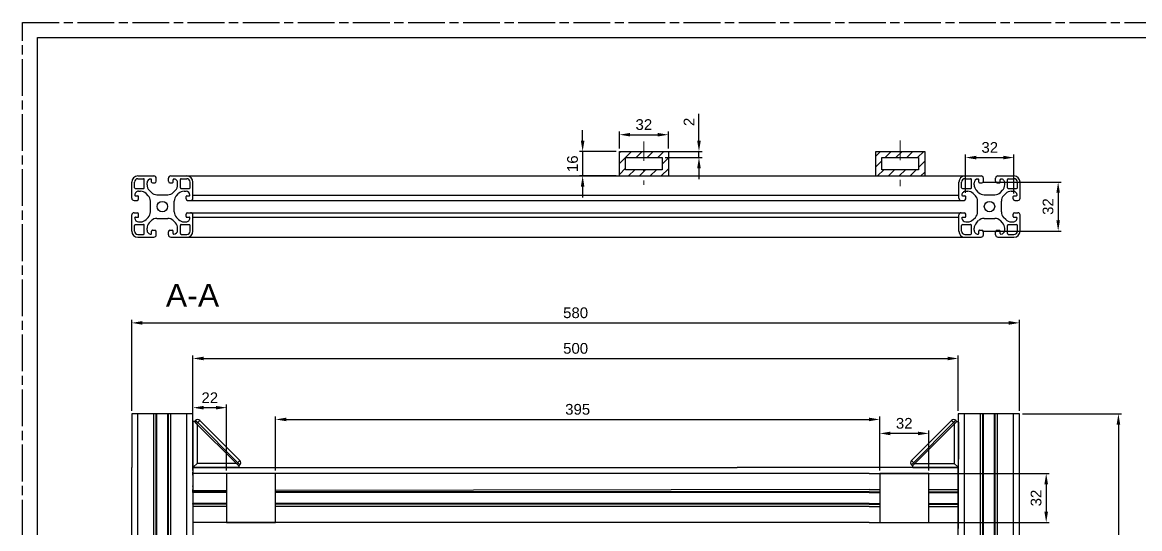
# Model space of a CAD drawing. Header units: millimetres. Extents: x -3183 to 3067, y 1033 to 2218.
# Drawn here: x -2237.6 to -1872.7, y 1287.6 to 1453.1 of the extents above; entities that cross this region are included whole.
import ezdxf

# ---------------------------------------------------------------- set-up
doc = ezdxf.new("R2010")
doc.units = ezdxf.units.MM
for name, pattern in [('AM_ISO08W050', [18, 12, -1.5, 3, -1.5]), ('KRESKAKROPKA2', [12.7, 6.35, -3.175, 0, -3.175]), ('phl_thick', [0])]:
    doc.linetypes.add(name, pattern=pattern)
for name, color, linetype, lineweight in [('AM_5', 3, 'Continuous', 25), ('AM_8', 1, 'Continuous', 25), ('Kontury', 7, 'Continuous', 35), ('oś', 7, 'KRESKAKROPKA2', 13)]:
    doc.layers.add(name, color=color, linetype=linetype, lineweight=lineweight)
doc.layers.add('niewidoczna', color=7, linetype='AM_ISO08W050', lineweight=30, plot=False)
doc.layers.add('projection', color=7, linetype='Continuous')
doc.styles.get("Standard").update_dxf_attribs({"font": 'arial.ttf'})
doc.dimstyles.new('AM_ISO$0', dxfattribs={"dimtxt": 3.5, "dimasz": 3.5, "dimexe": 1, "dimexo": 1, "dimgap": 1.5, "dimtad": 1, "dimdsep": 46, "dimtxsty": 'Standard', "dimcen": 0, "dimclrd": 256, "dimclre": 256, "dimclrt": 2, "dimadec": 0, "dimazin": 2, "dimtp": 0.1, "dimtm": 0.1, "dimtfac": 0.71, "dimtdec": 3, "dimtmove": 0, "dimatfit": 3, "dimfxl": 1, "dimlwd": -1, "dimlwe": -1, "dimarcsym": 1})
pattern_1 = [(45, (-1872.4255, 406.8474), (-1.767767, 1.767767), [])]

# ---------------------------------------------------------------- blocks, each defined once
blk = doc.blocks.new('*D290')
at = {"layer": 'AM_5', "linetype": 'ByBlock', "transparency": 16777216}
for p, q in [((-2201.9, 1326.13), (-2201.9, 1355.87)), ((-2198.4, 1354.87), (-1915.4, 1354.87)), ((-1911.9, 1326.13), (-1911.9, 1355.87))]:
    blk.add_line(p, q, dxfattribs=at)
at = {"layer": 'AM_5', "transparency": 16777216}
for points in [[(-2198.4, 1355.45), (-2198.4, 1354.28), (-2201.9, 1354.87)], [(-1915.4, 1355.45), (-1915.4, 1354.28), (-1911.9, 1354.87)]]:
    blk.add_solid(points, dxfattribs=at)
at = {"layer": 'Defpoints', "color": 0, "transparency": 16777216}
for p in [(-1911.9, 1354.87), (-2201.9, 1325.13), (-1911.9, 1325.13)]:
    blk.add_point(p, dxfattribs=at)
at = {"layer": 'AM_5', "color": 2, "transparency": 16777216, "insert": (-2056.9, 1358.15), "char_height": 3.5, "attachment_point": 5}
blk.add_mtext('580', dxfattribs=at)
blk = doc.blocks.new('*D291')
at = {"layer": 'AM_5', "linetype": 'ByBlock', "transparency": 16777216}
for p, q in [((-1910.9, 1325.13), (-1878.61, 1325.13)), ((-1879.61, 1321.63), (-1879.61, 1090.74)), ((-1910.9, 1087.24), (-1878.61, 1087.24))]:
    blk.add_line(p, q, dxfattribs=at)
at = {"layer": 'AM_5', "transparency": 16777216}
for points in [[(-1880.19, 1321.63), (-1879.02, 1321.63), (-1879.61, 1325.13)], [(-1880.19, 1090.74), (-1879.02, 1090.74), (-1879.61, 1087.24)]]:
    blk.add_solid(points, dxfattribs=at)
at = {"layer": 'Defpoints', "color": 0, "transparency": 16777216}
for p in [(-1911.9, 1325.13), (-1911.9, 1087.24), (-1879.61, 1087.24)]:
    blk.add_point(p, dxfattribs=at)
at = {"layer": 'AM_5', "color": 2, "transparency": 16777216, "insert": (-1882.89, 1193.93), "char_height": 3.5, "attachment_point": 5, "rotation": 90}
blk.add_mtext('475', dxfattribs=at)
blk = doc.blocks.new('*D294')
at = {"layer": 'AM_5', "linetype": 'ByBlock', "transparency": 16777216}
for p, q in [((-2181.9, 1326.13), (-2181.9, 1344.24)), ((-2178.4, 1343.24), (-1935.4, 1343.24)), ((-1931.9, 1326.13), (-1931.9, 1344.24))]:
    blk.add_line(p, q, dxfattribs=at)
at = {"layer": 'AM_5', "transparency": 16777216}
for points in [[(-2178.4, 1343.82), (-2178.4, 1342.65), (-2181.9, 1343.24)], [(-1935.4, 1343.82), (-1935.4, 1342.65), (-1931.9, 1343.24)]]:
    blk.add_solid(points, dxfattribs=at)
at = {"layer": 'Defpoints', "color": 0, "transparency": 16777216}
for p in [(-1931.9, 1343.24), (-2181.9, 1325.13), (-1931.9, 1325.13)]:
    blk.add_point(p, dxfattribs=at)
at = {"layer": 'AM_5', "color": 2, "transparency": 16777216, "insert": (-2056.9, 1346.52), "char_height": 3.5, "attachment_point": 5}
blk.add_mtext('500', dxfattribs=at)
blk = doc.blocks.new('*D295')
at = {"layer": 'AM_5', "linetype": 'ByBlock', "transparency": 16777216}
for p, q in [((-1957.57, 1306.63), (-1957.57, 1319.75)), ((-1945.07, 1318.75), (-1954.07, 1318.75)), ((-1941.57, 1306.63), (-1941.57, 1319.75))]:
    blk.add_line(p, q, dxfattribs=at)
at = {"layer": 'AM_5', "transparency": 16777216}
for points in [[(-1954.07, 1319.33), (-1954.07, 1318.16), (-1957.57, 1318.75)], [(-1945.07, 1319.33), (-1945.07, 1318.16), (-1941.57, 1318.75)]]:
    blk.add_solid(points, dxfattribs=at)
at = {"layer": 'Defpoints', "color": 0, "transparency": 16777216}
for p in [(-1957.57, 1318.75), (-1957.57, 1305.63), (-1941.57, 1305.63)]:
    blk.add_point(p, dxfattribs=at)
at = {"layer": 'AM_5', "color": 2, "transparency": 16777216, "insert": (-1949.57, 1322.03), "char_height": 3.5, "attachment_point": 5}
blk.add_mtext('32', dxfattribs=at)
blk = doc.blocks.new('*D296')
at = {"layer": 'AM_5', "linetype": 'ByBlock', "transparency": 16777216}
for p, q in [((-1940.57, 1305.63), (-1902.19, 1305.63)), ((-1903.19, 1302.13), (-1903.19, 1293.13)), ((-1940.57, 1289.63), (-1902.19, 1289.63))]:
    blk.add_line(p, q, dxfattribs=at)
at = {"layer": 'AM_5', "transparency": 16777216}
for points in [[(-1903.78, 1302.13), (-1902.61, 1302.13), (-1903.19, 1305.63)], [(-1903.78, 1293.13), (-1902.61, 1293.13), (-1903.19, 1289.63)]]:
    blk.add_solid(points, dxfattribs=at)
at = {"layer": 'Defpoints', "color": 0, "transparency": 16777216}
for p in [(-1941.57, 1305.63), (-1941.57, 1289.63), (-1903.19, 1289.63)]:
    blk.add_point(p, dxfattribs=at)
at = {"layer": 'AM_5', "color": 2, "transparency": 16777216, "insert": (-1906.48, 1297.63), "char_height": 3.5, "attachment_point": 5, "rotation": 90}
blk.add_mtext('32', dxfattribs=at)
blk = doc.blocks.new('*D282')
at = {"layer": 'AM_5', "linetype": 'ByBlock', "transparency": 16777216}
for p, q in [((-1929.54, 1397.31), (-1929.54, 1409.88)), ((-1926.04, 1408.88), (-1917.22, 1408.88)), ((-1913.72, 1397.13), (-1913.72, 1409.88))]:
    blk.add_line(p, q, dxfattribs=at)
at = {"layer": 'AM_5', "transparency": 16777216}
for points in [[(-1926.04, 1409.47), (-1926.04, 1408.3), (-1929.54, 1408.88)], [(-1917.22, 1409.47), (-1917.22, 1408.3), (-1913.72, 1408.88)]]:
    blk.add_solid(points, dxfattribs=at)
at = {"layer": 'Defpoints', "color": 0, "transparency": 16777216}
for p in [(-1913.72, 1408.88), (-1929.54, 1396.31), (-1913.72, 1396.13)]:
    blk.add_point(p, dxfattribs=at)
at = {"layer": 'AM_5', "color": 2, "transparency": 16777216, "insert": (-1921.63, 1412.17), "char_height": 3.5, "attachment_point": 5}
blk.add_mtext('32', dxfattribs=at)
blk = doc.blocks.new('*D283')
at = {"layer": 'AM_5', "linetype": 'ByBlock', "transparency": 16777216}
for p, q in [((-1923.97, 1400.88), (-1898.29, 1400.88)), ((-1899.29, 1397.38), (-1899.29, 1388.38)), ((-1923.97, 1384.88), (-1898.29, 1384.88))]:
    blk.add_line(p, q, dxfattribs=at)
at = {"layer": 'AM_5', "transparency": 16777216}
for points in [[(-1899.87, 1397.38), (-1898.71, 1397.38), (-1899.29, 1400.88)], [(-1899.87, 1388.38), (-1898.71, 1388.38), (-1899.29, 1384.88)]]:
    blk.add_solid(points, dxfattribs=at)
at = {"layer": 'Defpoints', "color": 0, "transparency": 16777216}
for p in [(-1924.97, 1400.88), (-1924.97, 1384.88), (-1899.29, 1384.88)]:
    blk.add_point(p, dxfattribs=at)
at = {"layer": 'AM_5', "color": 2, "transparency": 16777216, "insert": (-1902.58, 1392.88), "char_height": 3.5, "attachment_point": 5, "rotation": 90}
blk.add_mtext('32', dxfattribs=at)
blk = doc.blocks.new('*D284')
at = {"layer": 'AM_5', "linetype": 'ByBlock', "transparency": 16777216}
for p, q in [((-2181.9, 1306.63), (-2181.9, 1328.16)), ((-2174.4, 1327.16), (-2178.4, 1327.16)), ((-2170.9, 1306.63), (-2170.9, 1328.16))]:
    blk.add_line(p, q, dxfattribs=at)
at = {"layer": 'AM_5', "transparency": 16777216}
for points in [[(-2178.4, 1327.74), (-2178.4, 1326.57), (-2181.9, 1327.16)], [(-2174.4, 1327.74), (-2174.4, 1326.57), (-2170.9, 1327.16)]]:
    blk.add_solid(points, dxfattribs=at)
at = {"layer": 'Defpoints', "color": 0, "transparency": 16777216}
for p in [(-2181.9, 1327.16), (-2181.9, 1305.63), (-2170.9, 1305.63)]:
    blk.add_point(p, dxfattribs=at)
at = {"layer": 'AM_5', "color": 2, "transparency": 16777216, "insert": (-2176.4, 1330.41), "char_height": 3.5, "attachment_point": 5}
blk.add_mtext('22', dxfattribs=at)
blk = doc.blocks.new('*D289')
at = {"layer": 'AM_5', "linetype": 'ByBlock', "transparency": 16777216}
for p, q in [((-2154.9, 1306.63), (-2154.9, 1324.32)), ((-2151.4, 1323.32), (-1961.07, 1323.32)), ((-1957.57, 1306.63), (-1957.57, 1324.32))]:
    blk.add_line(p, q, dxfattribs=at)
at = {"layer": 'AM_5', "transparency": 16777216}
for points in [[(-2151.4, 1323.9), (-2151.4, 1322.73), (-2154.9, 1323.32)], [(-1961.07, 1323.9), (-1961.07, 1322.73), (-1957.57, 1323.32)]]:
    blk.add_solid(points, dxfattribs=at)
at = {"layer": 'Defpoints', "color": 0, "transparency": 16777216}
for p in [(-1957.57, 1323.32), (-2154.9, 1305.63), (-1957.57, 1305.63)]:
    blk.add_point(p, dxfattribs=at)
at = {"layer": 'AM_5', "color": 2, "transparency": 16777216, "insert": (-2056.23, 1326.6), "char_height": 3.5, "attachment_point": 5}
blk.add_mtext('395', dxfattribs=at)
blk = doc.blocks.new('*D299')
at = {"layer": 'AM_5', "linetype": 'ByBlock', "transparency": 16777216}
for p, q in [((-2042.61, 1411.88), (-2042.61, 1417.36)), ((-2039.11, 1416.36), (-2030.11, 1416.36)), ((-2026.61, 1411.88), (-2026.61, 1417.36))]:
    blk.add_line(p, q, dxfattribs=at)
at = {"layer": 'AM_5', "transparency": 16777216}
for points in [[(-2039.11, 1416.94), (-2039.11, 1415.78), (-2042.61, 1416.36)], [(-2030.11, 1416.94), (-2030.11, 1415.78), (-2026.61, 1416.36)]]:
    blk.add_solid(points, dxfattribs=at)
at = {"layer": 'Defpoints', "color": 0, "transparency": 16777216}
for p in [(-2026.61, 1416.36), (-2042.61, 1410.88), (-2026.61, 1410.88)]:
    blk.add_point(p, dxfattribs=at)
at = {"layer": 'AM_5', "color": 2, "transparency": 16777216, "insert": (-2034.61, 1419.65), "char_height": 3.5, "attachment_point": 5}
blk.add_mtext('32', dxfattribs=at)
blk = doc.blocks.new('*D300')
at = {"layer": 'AM_5', "linetype": 'ByBlock', "transparency": 16777216}
for p, q in [((-2054.61, 1414.38), (-2054.61, 1417.88)), ((-2043.61, 1410.88), (-2055.61, 1410.88)), ((-2054.61, 1410.88), (-2054.61, 1402.88)), ((-2043.61, 1402.88), (-2055.61, 1402.88)), ((-2054.61, 1399.38), (-2054.61, 1395.88))]:
    blk.add_line(p, q, dxfattribs=at)
at = {"layer": 'AM_5', "transparency": 16777216}
for points in [[(-2055.19, 1414.38), (-2054.03, 1414.38), (-2054.61, 1410.88)], [(-2055.19, 1399.38), (-2054.03, 1399.38), (-2054.61, 1402.88)]]:
    blk.add_solid(points, dxfattribs=at)
at = {"layer": 'Defpoints', "color": 0, "transparency": 16777216}
for p in [(-2042.61, 1410.88), (-2054.61, 1402.88), (-2042.61, 1402.88)]:
    blk.add_point(p, dxfattribs=at)
at = {"layer": 'AM_5', "color": 2, "transparency": 16777216, "insert": (-2057.9, 1406.88), "char_height": 3.5, "attachment_point": 5, "rotation": 90}
blk.add_mtext('16', dxfattribs=at)
blk = doc.blocks.new('*D301')
at = {"layer": 'AM_5', "linetype": 'ByBlock', "transparency": 16777216}
for p, q in [((-2016.61, 1414.38), (-2016.61, 1423.2)), ((-2027.61, 1410.88), (-2015.61, 1410.88)), ((-2027.61, 1408.88), (-2015.61, 1408.88)), ((-2016.61, 1408.88), (-2016.61, 1410.88)), ((-2016.61, 1405.38), (-2016.61, 1401.88))]:
    blk.add_line(p, q, dxfattribs=at)
at = {"layer": 'AM_5', "transparency": 16777216}
for points in [[(-2017.19, 1414.38), (-2016.03, 1414.38), (-2016.61, 1410.88)], [(-2017.19, 1405.38), (-2016.03, 1405.38), (-2016.61, 1408.88)]]:
    blk.add_solid(points, dxfattribs=at)
at = {"layer": 'Defpoints', "color": 0, "transparency": 16777216}
for p in [(-2028.61, 1410.88), (-2028.61, 1408.88), (-2016.61, 1410.88)]:
    blk.add_point(p, dxfattribs=at)
at = {"layer": 'AM_5', "color": 2, "transparency": 16777216, "insert": (-2019.87, 1420.54), "char_height": 3.5, "attachment_point": 5, "rotation": 90}
blk.add_mtext('2', dxfattribs=at)

msp = doc.modelspace()

# ---------------------------------------------------------------- hatches: boundary and pattern name
at = {"layer": 'AM_8'}
h = msp.add_hatch(dxfattribs=at)
h.set_pattern_fill('_U', color=256, scale=2.5, angle=45, style=0, pattern_type=0)
h.set_pattern_definition(pattern_1)
h.paths.add_polyline_path([(-2026.61095, 1402.88311), (-2026.61095, 1410.88311), (-2042.61095, 1410.88311), (-2042.61095, 1402.88311)])
h.paths.add_polyline_path([(-2028.61095, 1408.88311), (-2028.61095, 1404.88311), (-2040.61095, 1404.88311), (-2040.61095, 1408.88311)], flags=16)
h = msp.add_hatch(dxfattribs=at)
h.set_pattern_fill('_U', color=256, scale=2.5, angle=45, style=0, pattern_type=0)
h.set_pattern_definition(pattern_1)
h.paths.add_polyline_path([(-1958.8547, 1402.88311), (-1942.8547, 1402.88311), (-1942.8547, 1410.88311), (-1958.8547, 1410.88311)])
h.paths.add_polyline_path([(-1944.8547, 1408.88311), (-1944.8547, 1404.88311), (-1956.8547, 1404.88311), (-1956.8547, 1408.88311)], flags=16)

# ---------------------------------------------------------------- linework, layer by layer
for p, q in [((-2232.62332, 1448.07692), (-1648.62332, 1448.07692)), ((-2232.62332, 1038.07692), (-2232.62332, 1448.07692)), ((-2042.61095, 1402.88311), (-2042.61095, 1410.88311)), ((-2042.61095, 1410.88311), (-2026.61095, 1410.88311)), ((-2040.61095, 1404.88311), (-2040.61095, 1408.88311)), ((-2040.61095, 1408.88311), (-2028.61095, 1408.88311)), ((-2028.61095, 1408.88311), (-2028.61095, 1404.88311)), ((-2026.61095, 1410.88311), (-2026.61095, 1402.88311)), ((-1958.8547, 1402.88311), (-1958.8547, 1410.88311)), ((-1958.8547, 1410.88311), (-1942.8547, 1410.88311)), ((-1956.8547, 1404.88311), (-1956.8547, 1408.88311)), ((-1956.8547, 1408.88311), (-1944.8547, 1408.88311)), ((-1944.8547, 1408.88311), (-1944.8547, 1404.88311)), ((-1942.8547, 1410.88311), (-1942.8547, 1402.88311)), ((-2183.89595, 1402.88311), (-1929.71989, 1402.88311)), ((-2028.61095, 1404.88311), (-2040.61095, 1404.88311)), ((-1944.8547, 1404.88311), (-1956.8547, 1404.88311)), ((-2182.64595, 1394.88311), (-1930.96989, 1394.88311)), ((-2181.89595, 1396.60811), (-1931.71989, 1396.60811)), ((-2182.64595, 1390.88311), (-1930.96989, 1390.88311)), ((-2181.89595, 1389.38311), (-1931.71989, 1389.38311)), ((-2183.89595, 1382.88311), (-1929.72207, 1382.88311)), ((-2181.89595, 1325.12586), (-2201.89595, 1325.12586)), ((-2201.89595, 1325.12586), (-2201.89595, 1307.62586)), ((-2199.89595, 1307.62586), (-2199.89595, 1325.12586)), ((-2194.64595, 1307.62586), (-2194.64595, 1325.12586)), ((-2193.89595, 1307.62586), (-2193.89595, 1325.12586)), ((-2193.67476, 1307.62586), (-2193.67476, 1325.12586)), ((-2190.11714, 1307.62586), (-2190.11714, 1325.12586)), ((-2189.89595, 1307.62586), (-2189.89595, 1325.12586)), ((-2189.14595, 1307.62586), (-2189.14595, 1325.12586)), ((-2183.89595, 1307.62586), (-2183.89595, 1325.12586)), ((-2181.89595, 1307.62586), (-2181.89595, 1325.12586)), ((-1911.89595, 1325.12586), (-1931.89595, 1325.12586)), ((-1931.89595, 1325.12586), (-1931.89595, 1307.62586)), ((-1929.89595, 1307.62586), (-1929.89595, 1325.12586)), ((-1924.64595, 1307.62586), (-1924.64595, 1325.12586)), ((-1923.89595, 1307.62586), (-1923.89595, 1325.12586)), ((-1923.67476, 1307.62586), (-1923.67476, 1325.12586)), ((-1920.11714, 1307.62586), (-1920.11714, 1325.12586)), ((-1919.89595, 1307.62586), (-1919.89595, 1325.12586)), ((-1919.14595, 1307.62586), (-1919.14595, 1325.12586)), ((-1913.89595, 1307.62586), (-1913.89595, 1325.12586)), ((-1911.89595, 1307.62586), (-1911.89595, 1325.12586)), ((-2181.89595, 1307.62586), (-2181.89595, 1276.38206)), ((-2171.89595, 1307.62586), (-2007.14595, 1307.62586)), ((-2007.14595, 1307.62586), (-2004.14595, 1307.62586)), ((-1989.64595, 1307.62586), (-2004.14595, 1307.62586)), ((-1988.14595, 1307.62586), (-1989.64595, 1307.62586)), ((-1931.89595, 1307.62586), (-1988.14595, 1307.62586)), ((-1960.9773, 1305.62586), (-2181.89595, 1305.62586)), ((-2170.89595, 1305.62586), (-2170.89595, 1289.62586)), ((-2154.89595, 1305.62586), (-2170.89595, 1305.62586)), ((-2154.89595, 1289.62586), (-2154.89595, 1305.62586)), ((-1960.9773, 1305.62586), (-1931.89595, 1305.62586)), ((-1957.56595, 1305.62586), (-1957.56595, 1289.62586)), ((-1941.56595, 1305.62586), (-1957.56595, 1305.62586)), ((-1941.56595, 1289.62586), (-1941.56595, 1305.62586)), ((-2170.89595, 1300.01954), (-2181.89595, 1300.00086)), ((-2170.89595, 1299.62586), (-2181.89595, 1299.62586)), ((-2170.89595, 1299.40467), (-2181.89595, 1299.40467)), ((-1960.9773, 1300.37586), (-2154.89595, 1300.04669)), ((-1960.9773, 1299.62586), (-2154.89595, 1299.62586)), ((-1960.9773, 1299.40467), (-2154.89595, 1299.40467)), ((-1960.9773, 1300.37586), (-1957.56595, 1300.37586)), ((-1960.9773, 1299.62586), (-1957.56595, 1299.62586)), ((-1960.9773, 1299.40467), (-1957.56595, 1299.40467)), ((-1941.56595, 1300.37586), (-1931.89595, 1300.37586)), ((-1941.56595, 1299.62586), (-1931.89595, 1299.62586)), ((-1941.56595, 1299.40467), (-1931.89595, 1299.40467)), ((-2170.89595, 1295.84706), (-2181.89595, 1295.84706)), ((-2170.89595, 1295.62586), (-2181.89595, 1295.62586)), ((-1960.9773, 1295.84706), (-2154.89595, 1295.84706)), ((-1960.9773, 1295.62586), (-2154.89595, 1295.62586)), ((-1960.9773, 1295.84706), (-1957.56595, 1295.84706)), ((-1960.9773, 1295.62586), (-1957.56595, 1295.62586)), ((-1941.56595, 1295.84706), (-1931.89595, 1295.84706)), ((-1941.56595, 1295.62586), (-1931.89595, 1295.62586)), ((-2170.89595, 1294.87586), (-2181.89595, 1294.87586)), ((-1960.9773, 1294.87586), (-2154.89595, 1294.87586)), ((-1960.9773, 1294.87586), (-1957.56595, 1294.87586)), ((-1941.56595, 1294.87586), (-1931.89595, 1294.87586)), ((-1960.9773, 1289.62586), (-2181.89595, 1289.62586)), ((-2170.89595, 1289.62586), (-2154.89595, 1289.62586)), ((-1960.9773, 1289.62586), (-1931.89595, 1289.62586)), ((-1957.56595, 1289.62586), (-1941.56595, 1289.62586))]:
    msp.add_line(p, q)
at = {"layer": 'Kontury'}
msp.add_line((-1931.89595, 1307.62586), (-1931.89595, 1287.62586), dxfattribs=at)
at = {"layer": 'niewidoczna'}
for p, q in [((-2237.62332, 1453.07692), (-1643.62332, 1453.07692)), ((-2237.62332, 1033.07692), (-2237.62332, 1453.07692))]:
    msp.add_line(p, q, dxfattribs=at)
at = {"layer": 'oś'}
for p, q in [((-2034.61095, 1410.88311), (-2034.61095, 1414.14071)), ((-2034.61095, 1414.14071), (-2034.61095, 1399.98533)), ((-1950.8547, 1414.42814), (-1950.8547, 1399.51117))]:
    msp.add_line(p, q, dxfattribs=at)
at = {"layer": 'projection', "color": 7, "linetype": 'phl_thick'}
for p, q in [((-2199.89595, 1402.88311), (-2194.64595, 1402.88311)), ((-2199.89595, 1401.98311), (-2198.04595, 1401.98311)), ((-2197.79595, 1399.03311), (-2197.79595, 1401.73311)), ((-2195.64595, 1401.88311), (-2195.62095, 1401.88311)), ((-2195.39595, 1400.88311), (-2195.39595, 1401.65811)), ((-2193.89595, 1401.13311), (-2193.89595, 1402.13311)), ((-2189.89595, 1401.13311), (-2189.89595, 1402.13311)), ((-2189.14595, 1402.88311), (-2183.89595, 1402.88311)), ((-2188.39595, 1400.88311), (-2188.39595, 1401.65811)), ((-2188.17095, 1401.88311), (-2188.14595, 1401.88311)), ((-2185.99595, 1399.03311), (-2185.99595, 1401.73311)), ((-2185.74595, 1401.98311), (-2183.89595, 1401.98311)), ((-1929.71989, 1402.88311), (-1924.46989, 1402.88311)), ((-1929.71989, 1401.98311), (-1927.86989, 1401.98311)), ((-1927.61989, 1399.03311), (-1927.61989, 1401.73311)), ((-1925.46989, 1401.88311), (-1925.44489, 1401.88311)), ((-1925.21989, 1400.88311), (-1925.21989, 1401.65811)), ((-1923.71989, 1401.13311), (-1923.71989, 1402.13311)), ((-1919.71989, 1401.13311), (-1919.71989, 1402.13311)), ((-1918.96989, 1402.88311), (-1913.71989, 1402.88311)), ((-1918.21989, 1400.88311), (-1918.21989, 1401.65811)), ((-1917.99489, 1401.88311), (-1917.96989, 1401.88311)), ((-1915.81989, 1399.03311), (-1915.81989, 1401.73311)), ((-1915.56989, 1401.98311), (-1913.71989, 1401.98311)), ((-2201.89595, 1395.63311), (-2201.89595, 1400.88311)), ((-2200.99595, 1399.03311), (-2200.99595, 1400.88311)), ((-2200.74595, 1398.78311), (-2198.04595, 1398.78311)), ((-2199.64595, 1397.88311), (-2198.99214, 1397.88311)), ((-2196.89595, 1399.97931), (-2196.89595, 1400.63311)), ((-2195.44252, 1397.49034), (-2196.16372, 1398.21154)), ((-2195.14595, 1400.63311), (-2194.39595, 1400.63311)), ((-2189.39595, 1400.63311), (-2188.64595, 1400.63311)), ((-2188.34938, 1397.49034), (-2187.62818, 1398.21154)), ((-2186.89595, 1399.97931), (-2186.89595, 1400.63311)), ((-2185.74595, 1398.78311), (-2183.04595, 1398.78311)), ((-2184.79976, 1397.88311), (-2184.14595, 1397.88311)), ((-2182.79595, 1399.03311), (-2182.79595, 1400.88311)), ((-2181.89595, 1395.63311), (-2181.89595, 1400.88311)), ((-1931.71989, 1395.63311), (-1931.71989, 1400.88311)), ((-1930.81989, 1399.03311), (-1930.81989, 1400.88311)), ((-1930.56989, 1398.78311), (-1927.86989, 1398.78311)), ((-1929.46989, 1397.88311), (-1928.81609, 1397.88311)), ((-1926.71989, 1399.9793), (-1926.71989, 1400.63311)), ((-1925.26647, 1397.49034), (-1925.98766, 1398.21154)), ((-1924.96989, 1400.63311), (-1924.21989, 1400.63311)), ((-1919.21989, 1400.63311), (-1918.46989, 1400.63311)), ((-1918.17332, 1397.49034), (-1917.45213, 1398.21154)), ((-1916.71989, 1399.9793), (-1916.71989, 1400.63311)), ((-1915.56989, 1398.78311), (-1912.86989, 1398.78311)), ((-1914.6237, 1397.88311), (-1913.96989, 1397.88311)), ((-1912.61989, 1399.03311), (-1912.61989, 1400.88311)), ((-1911.71989, 1395.63311), (-1911.71989, 1400.88311)), ((-2201.14595, 1394.88311), (-2200.14595, 1394.88311)), ((-2200.89595, 1396.60811), (-2200.89595, 1396.63311)), ((-2200.67095, 1396.38311), (-2199.89595, 1396.38311)), ((-2199.64595, 1395.38311), (-2199.64595, 1396.13311)), ((-2196.50318, 1396.42968), (-2197.22438, 1397.15088)), ((-2195.77095, 1391.1043), (-2195.77095, 1394.66192)), ((-2193.67476, 1396.75811), (-2190.11714, 1396.75811)), ((-2188.02095, 1391.1043), (-2188.02095, 1394.66192)), ((-2187.28872, 1396.42968), (-2186.56752, 1397.15088)), ((-2184.14595, 1395.38311), (-2184.14595, 1396.13311)), ((-2183.89595, 1396.38311), (-2183.12095, 1396.38311)), ((-2183.64595, 1394.88311), (-2182.64595, 1394.88311)), ((-2182.89595, 1396.60811), (-2182.89595, 1396.63311)), ((-1930.96989, 1394.88311), (-1929.96989, 1394.88311)), ((-1930.71989, 1396.60811), (-1930.71989, 1396.63311)), ((-1930.49489, 1396.38311), (-1929.71989, 1396.38311)), ((-1929.46989, 1395.38311), (-1929.46989, 1396.13311)), ((-1926.32713, 1396.42968), (-1927.04832, 1397.15088)), ((-1925.59489, 1391.1043), (-1925.59489, 1394.66192)), ((-1923.4987, 1396.75811), (-1919.94109, 1396.75811)), ((-1917.84489, 1391.1043), (-1917.84489, 1394.66192)), ((-1917.11266, 1396.42968), (-1916.39146, 1397.15088)), ((-1913.96989, 1395.38311), (-1913.96989, 1396.13311)), ((-1913.71989, 1396.38311), (-1912.94489, 1396.38311)), ((-1913.46989, 1394.88311), (-1912.46989, 1394.88311)), ((-1912.71989, 1396.60811), (-1912.71989, 1396.63311)), ((-2201.14595, 1390.88311), (-2200.14595, 1390.88311)), ((-2183.64595, 1390.88311), (-2182.64595, 1390.88311)), ((-1930.96989, 1390.88311), (-1929.96989, 1390.88311)), ((-1913.46989, 1390.88311), (-1912.46989, 1390.88311)), ((-2201.89595, 1384.88311), (-2201.89595, 1390.13311)), ((-2200.89595, 1389.13311), (-2200.89595, 1389.15811)), ((-2200.74595, 1386.98311), (-2198.04595, 1386.98311)), ((-2200.67095, 1389.38311), (-2199.89595, 1389.38311)), ((-2199.64595, 1389.63311), (-2199.64595, 1390.38311)), ((-2199.64595, 1387.88311), (-2198.99214, 1387.88311)), ((-2197.22438, 1388.61534), (-2196.50318, 1389.33654)), ((-2196.16372, 1387.55468), (-2195.44252, 1388.27588)), ((-2193.67476, 1389.00811), (-2190.11714, 1389.00811)), ((-2187.62818, 1387.55468), (-2188.34938, 1388.27588)), ((-2186.56752, 1388.61534), (-2187.28872, 1389.33654)), ((-2185.74595, 1386.98311), (-2183.04595, 1386.98311)), ((-2184.79976, 1387.88311), (-2184.14595, 1387.88311)), ((-2184.14595, 1389.63311), (-2184.14595, 1390.38311)), ((-2183.89595, 1389.38311), (-2183.12095, 1389.38311)), ((-2182.89595, 1389.13311), (-2182.89595, 1389.15811)), ((-2181.89595, 1384.88311), (-2181.89595, 1390.13311)), ((-1931.71989, 1384.88311), (-1931.71989, 1390.13311)), ((-1930.71989, 1389.13311), (-1930.71989, 1389.15811)), ((-1930.56989, 1386.98311), (-1927.86989, 1386.98311)), ((-1930.49489, 1389.38311), (-1929.71989, 1389.38311)), ((-1929.46989, 1389.63311), (-1929.46989, 1390.38311)), ((-1929.46989, 1387.88311), (-1928.81609, 1387.88311)), ((-1927.04832, 1388.61534), (-1926.32713, 1389.33654)), ((-1925.98766, 1387.55468), (-1925.26647, 1388.27588)), ((-1923.4987, 1389.00811), (-1919.94109, 1389.00811)), ((-1917.45213, 1387.55468), (-1918.17332, 1388.27588)), ((-1916.39146, 1388.61534), (-1917.11266, 1389.33654)), ((-1915.56989, 1386.98311), (-1912.86989, 1386.98311)), ((-1914.6237, 1387.88311), (-1913.96989, 1387.88311)), ((-1913.96989, 1389.63311), (-1913.96989, 1390.38311)), ((-1913.71989, 1389.38311), (-1912.94489, 1389.38311)), ((-1912.71989, 1389.13311), (-1912.71989, 1389.15811)), ((-1911.71989, 1384.88311), (-1911.71989, 1390.13311)), ((-2200.99595, 1384.88311), (-2200.99595, 1386.73311)), ((-2199.89595, 1383.78311), (-2198.04595, 1383.78311)), ((-2197.79595, 1384.03311), (-2197.79595, 1386.73311)), ((-2196.89595, 1385.13311), (-2196.89595, 1385.78692)), ((-2195.64595, 1383.88311), (-2195.62095, 1383.88311)), ((-2195.39595, 1384.10811), (-2195.39595, 1384.88311)), ((-2195.14595, 1385.13311), (-2194.39595, 1385.13311)), ((-2193.89595, 1383.63311), (-2193.89595, 1384.63311)), ((-2189.89595, 1383.63311), (-2189.89595, 1384.63311)), ((-2189.39595, 1385.13311), (-2188.64595, 1385.13311)), ((-2188.39595, 1384.10811), (-2188.39595, 1384.88311)), ((-2188.17095, 1383.88311), (-2188.14595, 1383.88311)), ((-2186.89595, 1385.13311), (-2186.89595, 1385.78692)), ((-2185.99595, 1384.03311), (-2185.99595, 1386.73311)), ((-2185.74595, 1383.78311), (-2183.89595, 1383.78311)), ((-2182.79595, 1384.88311), (-2182.79595, 1386.73311)), ((-1930.81989, 1384.88311), (-1930.81989, 1386.73311)), ((-1929.71989, 1383.78311), (-1927.86989, 1383.78311)), ((-1927.61989, 1384.03311), (-1927.61989, 1386.73311)), ((-1926.71989, 1385.13311), (-1926.71989, 1385.78692)), ((-1925.46989, 1383.88311), (-1925.44489, 1383.88311)), ((-1925.21989, 1384.10811), (-1925.21989, 1384.88311)), ((-1924.96989, 1385.13311), (-1924.21989, 1385.13311)), ((-1923.71989, 1383.63311), (-1923.71989, 1384.63311)), ((-1919.71989, 1383.63311), (-1919.71989, 1384.63311)), ((-1919.21989, 1385.13311), (-1918.46989, 1385.13311)), ((-1918.21989, 1384.10811), (-1918.21989, 1384.88311)), ((-1917.99489, 1383.88311), (-1917.96989, 1383.88311)), ((-1916.71989, 1385.13311), (-1916.71989, 1385.78692)), ((-1915.81989, 1384.03311), (-1915.81989, 1386.73311)), ((-1915.56989, 1383.78311), (-1913.71989, 1383.78311)), ((-1912.61989, 1384.88311), (-1912.61989, 1386.73311)), ((-2199.89595, 1382.88311), (-2194.64595, 1382.88311)), ((-2189.14595, 1382.88311), (-2183.89595, 1382.88311)), ((-1929.71989, 1382.88311), (-1924.46989, 1382.88311)), ((-1918.96989, 1382.88311), (-1913.71989, 1382.88311)), ((-2181.89931, 1322.39904), (-2181.9009, 1322.37091)), ((-2181.9009, 1322.37091), (-2181.9009, 1310.37079)), ((-2181.89441, 1322.42749), (-2181.89931, 1322.39904)), ((-2181.88603, 1322.45584), (-2181.89441, 1322.42749)), ((-2181.87406, 1322.48361), (-2181.88603, 1322.45584)), ((-2181.85843, 1322.51031), (-2181.87406, 1322.48361)), ((-2181.83914, 1322.53543), (-2181.85843, 1322.51031)), ((-2181.81622, 1322.55845), (-2181.83914, 1322.53543)), ((-2181.78974, 1322.57881), (-2181.81622, 1322.55845)), ((-2181.75982, 1322.59594), (-2181.78974, 1322.57881)), ((-2181.7266, 1322.60921), (-2181.75982, 1322.59594)), ((-2181.69023, 1322.6178), (-2181.7266, 1322.60921)), ((-2181.6509, 1322.62091), (-2181.69023, 1322.6178)), ((-2181.4009, 1322.62091), (-2181.6509, 1322.62091)), ((-2181.4009, 1322.62091), (-2180.91141, 1322.13142)), ((-2181.04519, 1322.97231), (-2181.39874, 1322.61876)), ((-2181.04519, 1322.97231), (-2180.33808, 1322.2652)), ((-2180.91141, 1322.13142), (-2167.61016, 1308.83018)), ((-2180.33808, 1322.2652), (-2180.69164, 1321.91165)), ((-2180.5509, 1321.77091), (-2180.5509, 1308.97091)), ((-2179.63098, 1322.97231), (-2180.33808, 1322.2652)), ((-2180.33808, 1322.2652), (-2167.25661, 1309.18373)), ((-2179.63098, 1322.97231), (-2166.5495, 1309.89084)), ((-1934.16092, 1322.97231), (-1947.2424, 1309.89084)), ((-1933.45382, 1322.2652), (-1946.53529, 1309.18373)), ((-1932.88049, 1322.13142), (-1946.18174, 1308.83018)), ((-1934.16092, 1322.97231), (-1933.45382, 1322.2652)), ((-1932.74671, 1322.97231), (-1933.45382, 1322.2652)), ((-1933.45382, 1322.2652), (-1933.10026, 1321.91165)), ((-1933.241, 1321.77091), (-1933.241, 1308.97091)), ((-1932.391, 1322.62091), (-1932.88049, 1322.13142)), ((-1932.74671, 1322.97231), (-1932.39316, 1322.61876)), ((-1932.391, 1322.62091), (-1932.141, 1322.62091)), ((-1932.141, 1322.62091), (-1932.10167, 1322.6178)), ((-1932.10167, 1322.6178), (-1932.0653, 1322.60921)), ((-1932.0653, 1322.60921), (-1932.03208, 1322.59594)), ((-1932.03208, 1322.59594), (-1932.00216, 1322.57881)), ((-1932.00216, 1322.57881), (-1931.97568, 1322.55845)), ((-1931.97568, 1322.55845), (-1931.95276, 1322.53543)), ((-1931.95276, 1322.53543), (-1931.93347, 1322.51031)), ((-1931.93347, 1322.51031), (-1931.91784, 1322.48361)), ((-1931.91784, 1322.48361), (-1931.90587, 1322.45584)), ((-1931.90587, 1322.45584), (-1931.89749, 1322.42749)), ((-1931.89749, 1322.42749), (-1931.89259, 1322.39904)), ((-1931.89259, 1322.39904), (-1931.891, 1322.37091)), ((-1931.891, 1322.37091), (-1931.891, 1310.37079)), ((-2181.90084, 1310.37085), (-2181.9009, 1310.37079)), ((-2181.90084, 1310.37085), (-2181.89595, 1310.36596)), ((-2181.89595, 1310.36596), (-2181.89595, 1308.28489)), ((-1931.89106, 1310.37085), (-1931.89595, 1310.36596)), ((-1931.89595, 1310.36596), (-1931.89595, 1308.28489)), ((-1931.89106, 1310.37085), (-1931.891, 1310.37079)), ((-2201.89595, 1107.9937), (-2201.89595, 1307.62586)), ((-2199.89595, 1107.9937), (-2199.89595, 1307.62586)), ((-2194.64595, 1277.13206), (-2194.64595, 1307.62586)), ((-2193.89595, 1277.13206), (-2193.89595, 1307.62586)), ((-2193.67476, 1277.13206), (-2193.67476, 1307.62586)), ((-2190.11714, 1277.13206), (-2190.11714, 1307.62586)), ((-2189.89595, 1277.13206), (-2189.89595, 1307.62586)), ((-2189.14595, 1277.13206), (-2189.14595, 1307.62586)), ((-2183.89595, 1277.13206), (-2183.89595, 1307.62586)), ((-2181.89595, 1308.28489), (-2181.88881, 1308.23763)), ((-2181.89595, 1307.62586), (-2171.89595, 1307.62586)), ((-2181.88881, 1308.23763), (-2181.87864, 1308.19005)), ((-2181.87864, 1308.19005), (-2181.86522, 1308.14251)), ((-2181.86522, 1308.14251), (-2181.84845, 1308.09537)), ((-2181.84845, 1308.09537), (-2181.8283, 1308.049)), ((-2181.8283, 1308.049), (-2181.80474, 1308.00377)), ((-2181.80474, 1308.00377), (-2181.77811, 1307.95999)), ((-2181.77811, 1307.95999), (-2181.74852, 1307.91798)), ((-2181.74852, 1307.91798), (-2181.71617, 1307.87807)), ((-2181.71617, 1307.87807), (-2181.68123, 1307.84058)), ((-2180.5509, 1308.97091), (-2181.68123, 1307.84058)), ((-2181.68123, 1307.84058), (-2181.64374, 1307.80565)), ((-2181.64374, 1307.80565), (-2181.60383, 1307.77329)), ((-2181.60383, 1307.77329), (-2181.56182, 1307.74371)), ((-2181.56182, 1307.74371), (-2181.51804, 1307.71707)), ((-2181.51804, 1307.71707), (-2181.47282, 1307.69351)), ((-2181.47282, 1307.69351), (-2181.42644, 1307.67336)), ((-2181.42644, 1307.67336), (-2181.37931, 1307.65659)), ((-2181.37931, 1307.65659), (-2181.33176, 1307.64317)), ((-2181.33176, 1307.64317), (-2181.28418, 1307.633)), ((-2181.28418, 1307.633), (-2181.23693, 1307.62586)), ((-2179.15585, 1307.62586), (-2181.23693, 1307.62586)), ((-2167.7509, 1308.97091), (-2180.5509, 1308.97091)), ((-2179.15585, 1307.62586), (-2179.1509, 1307.62091)), ((-2167.1509, 1307.62091), (-2179.1509, 1307.62091)), ((-2166.5495, 1309.89084), (-2167.61016, 1308.83018)), ((-2167.61016, 1308.83018), (-2167.39039, 1308.6104)), ((-2167.39039, 1308.6104), (-2166.9009, 1308.12091)), ((-2167.25661, 1309.18373), (-2166.5495, 1308.47662)), ((-2167.12277, 1307.6225), (-2167.1509, 1307.62091)), ((-2167.09432, 1307.6274), (-2167.12277, 1307.6225)), ((-2167.06598, 1307.63578), (-2167.09432, 1307.6274)), ((-2167.03821, 1307.64775), (-2167.06598, 1307.63578)), ((-2167.01151, 1307.66338), (-2167.03821, 1307.64775)), ((-2166.98638, 1307.68267), (-2167.01151, 1307.66338)), ((-2166.96336, 1307.7056), (-2166.98638, 1307.68267)), ((-2166.943, 1307.73207), (-2166.96336, 1307.7056)), ((-2166.92588, 1307.76199), (-2166.943, 1307.73207)), ((-2166.91264, 1307.79522), (-2166.92588, 1307.76199)), ((-2166.90398, 1307.83158), (-2166.91264, 1307.79522)), ((-2166.9009, 1307.87091), (-2166.90398, 1307.83158)), ((-2166.5495, 1308.47662), (-2166.90306, 1308.12307)), ((-2166.9009, 1308.12091), (-2166.9009, 1307.87091)), ((-1947.2424, 1309.89084), (-1946.18174, 1308.83018)), ((-1946.53529, 1309.18373), (-1947.2424, 1308.47662)), ((-1947.2424, 1308.47662), (-1946.88884, 1308.12307)), ((-1946.40151, 1308.6104), (-1946.891, 1308.12091)), ((-1946.891, 1308.12091), (-1946.891, 1307.87091)), ((-1946.891, 1307.87091), (-1946.88792, 1307.83158)), ((-1946.88792, 1307.83158), (-1946.87926, 1307.79522)), ((-1946.87926, 1307.79522), (-1946.86602, 1307.76199)), ((-1946.86602, 1307.76199), (-1946.8489, 1307.73207)), ((-1946.8489, 1307.73207), (-1946.82854, 1307.7056)), ((-1946.82854, 1307.7056), (-1946.80552, 1307.68267)), ((-1946.80552, 1307.68267), (-1946.78039, 1307.66338)), ((-1946.78039, 1307.66338), (-1946.75369, 1307.64775)), ((-1946.75369, 1307.64775), (-1946.72592, 1307.63578)), ((-1946.72592, 1307.63578), (-1946.69758, 1307.6274)), ((-1946.69758, 1307.6274), (-1946.66913, 1307.6225)), ((-1946.66913, 1307.6225), (-1946.641, 1307.62091)), ((-1946.641, 1307.62091), (-1934.641, 1307.62091)), ((-1946.18174, 1308.83018), (-1946.40151, 1308.6104)), ((-1946.041, 1308.97091), (-1933.241, 1308.97091)), ((-1941.89595, 1307.62586), (-1931.89595, 1307.62586)), ((-1934.63605, 1307.62586), (-1934.641, 1307.62091)), ((-1934.63605, 1307.62586), (-1932.55497, 1307.62586)), ((-1933.241, 1308.97091), (-1932.11067, 1307.84058)), ((-1932.50772, 1307.633), (-1932.55497, 1307.62586)), ((-1932.46014, 1307.64317), (-1932.50772, 1307.633)), ((-1932.41259, 1307.65659), (-1932.46014, 1307.64317)), ((-1932.36546, 1307.67336), (-1932.41259, 1307.65659)), ((-1932.31908, 1307.69351), (-1932.36546, 1307.67336)), ((-1932.27386, 1307.71707), (-1932.31908, 1307.69351)), ((-1932.23008, 1307.74371), (-1932.27386, 1307.71707)), ((-1932.18807, 1307.77329), (-1932.23008, 1307.74371)), ((-1932.14816, 1307.80565), (-1932.18807, 1307.77329)), ((-1932.11067, 1307.84058), (-1932.14816, 1307.80565)), ((-1932.07573, 1307.87807), (-1932.11067, 1307.84058)), ((-1932.04338, 1307.91798), (-1932.07573, 1307.87807)), ((-1932.01379, 1307.95999), (-1932.04338, 1307.91798)), ((-1931.98716, 1308.00377), (-1932.01379, 1307.95999)), ((-1931.9636, 1308.049), (-1931.98716, 1308.00377)), ((-1931.94345, 1308.09537), (-1931.9636, 1308.049)), ((-1931.92668, 1308.14251), (-1931.94345, 1308.09537)), ((-1931.91326, 1308.19005), (-1931.92668, 1308.14251)), ((-1931.90309, 1308.23763), (-1931.91326, 1308.19005)), ((-1931.89595, 1308.28489), (-1931.90309, 1308.23763)), ((-1931.89595, 1277.13206), (-1931.89595, 1307.62586)), ((-1931.89595, 1305.62586), (-1931.89595, 1307.62586)), ((-1929.89595, 1277.13206), (-1929.89595, 1307.62586)), ((-1924.64595, 1277.13206), (-1924.64595, 1307.62586)), ((-1923.89595, 1277.13206), (-1923.89595, 1307.62586)), ((-1923.67476, 1277.13206), (-1923.67476, 1307.62586)), ((-1920.11714, 1277.13206), (-1920.11714, 1307.62586)), ((-1919.89595, 1277.13206), (-1919.89595, 1307.62586)), ((-1919.14595, 1277.13206), (-1919.14595, 1307.62586)), ((-1913.89595, 1107.9937), (-1913.89595, 1307.62586)), ((-1911.89595, 1107.9937), (-1911.89595, 1307.62586)), ((-2181.89595, 1305.38206), (-2181.89595, 1306.13206)), ((-2181.89595, 1305.16086), (-2181.89595, 1305.38206)), ((-2181.89595, 1305.37586), (-2181.89594, 1305.37586)), ((-1931.89595, 1305.38206), (-1931.89595, 1306.13206)), ((-1931.89595, 1305.16086), (-1931.89595, 1305.38206)), ((-2181.89595, 1301.38206), (-2181.89595, 1301.60325)), ((-2181.89595, 1299.62586), (-2181.89595, 1300.37586)), ((-2181.89595, 1299.40467), (-2181.89595, 1299.62587)), ((-1931.89595, 1301.38206), (-1931.89595, 1301.60325)), ((-1931.89595, 1299.62586), (-1931.89595, 1300.37586)), ((-1931.89595, 1299.62586), (-1931.89595, 1300.37586)), ((-1931.89595, 1299.40467), (-1931.89595, 1299.62586)), ((-1931.89595, 1299.40467), (-1931.89595, 1299.62586)), ((-2181.89595, 1295.62586), (-2181.89595, 1295.84706)), ((-1931.89595, 1295.62586), (-1931.89595, 1295.84706)), ((-1931.89595, 1295.62586), (-1931.89595, 1295.84706))]:
    msp.add_line(p, q, dxfattribs=at)
for centre in [(-2191.89595, 1392.88311), (-1921.71989, 1392.88311)]:
    msp.add_circle(centre, 1.7, dxfattribs=at)
for centre, radius, start, end in [((-2199.89595, 1400.88311), 2, 90, 180), ((-2199.89595, 1400.88311), 1.1, 90, 180), ((-2198.04595, 1401.73311), 0.25, 0.0000874, 90.0000219), ((-2195.64595, 1400.63311), 1.25, 90.0000002, 180), ((-2195.62095, 1401.65811), 0.225, 359.9999035, 89.9999751), ((-2194.64595, 1402.13311), 0.75, 0, 90.0000005), ((-2189.14595, 1402.13311), 0.75, 90.000001, 180), ((-2188.17095, 1401.65811), 0.225, 90.0000275, 180.0001016), ((-2188.14595, 1400.63311), 1.25, 0, 90.0000006), ((-2185.74595, 1401.73311), 0.25, 89.9999781, 179.9999126), ((-2183.89595, 1400.88311), 2, 0, 90), ((-2183.89595, 1400.88311), 1.1, 0, 90), ((-1929.71989, 1400.88311), 2, 90, 180), ((-1929.71989, 1400.88311), 1.1, 90, 180), ((-1927.86989, 1401.73311), 0.25, 0.0000874, 90.0000219), ((-1925.46989, 1400.63311), 1.25, 90.0000002, 180), ((-1925.44489, 1401.65811), 0.225, 359.9999035, 89.9999751), ((-1924.46989, 1402.13311), 0.75, 0, 90.0000005), ((-1918.96989, 1402.13311), 0.75, 90.000001, 180), ((-1917.99489, 1401.65811), 0.225, 90.0000275, 180.0001016), ((-1917.96989, 1400.63311), 1.25, 0, 90.0000006), ((-1915.56989, 1401.73311), 0.25, 89.9999781, 179.9999126), ((-1913.71989, 1400.88311), 2, 0, 90), ((-1913.71989, 1400.88311), 1.1, 0, 90), ((-2200.74595, 1399.03311), 0.25, 180, 269.9999126), ((-2199.64595, 1396.63311), 1.25, 89.9999989, 180), ((-2198.99214, 1395.38311), 2.5, 45.0000027, 90.0000038), ((-2198.04595, 1399.03311), 0.25, 269.9999781, 0), ((-2194.39595, 1399.9793), 2.5, 180, 224.9999973), ((-2195.14595, 1400.88311), 0.25, 180, 269.9999998), ((-2194.39595, 1401.13311), 0.5, 270.0000002, 0), ((-2189.39595, 1401.13311), 0.5, 180, 269.9999986), ((-2188.64595, 1400.88311), 0.25, 269.9999979, 0), ((-2189.39595, 1399.9793), 2.5, 315.0000027, 0), ((-2184.79976, 1395.38311), 2.5, 89.999996, 134.9999973), ((-2185.74595, 1399.03311), 0.25, 180, 270.0000219), ((-2184.14595, 1396.63311), 1.25, 0, 89.9999998), ((-2183.04595, 1399.03311), 0.25, 270.0000874, 0), ((-1930.56989, 1399.03311), 0.25, 180, 269.9999126), ((-1929.46989, 1396.63311), 1.25, 89.9999989, 180), ((-1928.81609, 1395.38311), 2.5, 45.0000027, 90.0000038), ((-1927.86989, 1399.03311), 0.25, 269.9999781, 0), ((-1924.21989, 1399.9793), 2.5, 180, 224.9999973), ((-1924.96989, 1400.88311), 0.25, 180, 269.9999998), ((-1924.21989, 1401.13311), 0.5, 270.0000002, 0), ((-1919.21989, 1401.13311), 0.5, 180, 269.9999986), ((-1918.46989, 1400.88311), 0.25, 269.9999979, 0), ((-1919.21989, 1399.9793), 2.5, 315.0000027, 0), ((-1914.6237, 1395.38311), 2.5, 89.999996, 134.9999973), ((-1915.56989, 1399.03311), 0.25, 180, 270.0000219), ((-1913.96989, 1396.63311), 1.25, 0, 89.9999998), ((-1912.86989, 1399.03311), 0.25, 270.0000874, 0), ((-2201.14595, 1395.63311), 0.75, 180, 270.0000013), ((-2200.67095, 1396.60811), 0.225, 180, 270.0001016), ((-2200.14595, 1395.38311), 0.5, 270.0000025, 0), ((-2199.89595, 1396.13311), 0.25, 0, 89.9999952), ((-2198.27095, 1394.66192), 2.5, 0, 45.0000008), ((-2193.67476, 1399.25811), 2.5, 224.9999995, 269.9999987), ((-2190.11714, 1399.25811), 2.5, 270.0000006, 315.0000008), ((-2185.52095, 1394.66192), 2.5, 134.9999995, 180), ((-2183.89595, 1396.13311), 0.25, 90.0000002, 180), ((-2183.64595, 1395.38311), 0.5, 180, 269.9999998), ((-2183.12095, 1396.60811), 0.225, 269.9999035, 0), ((-2182.64595, 1395.63311), 0.75, 269.9999987, 0), ((-1930.96989, 1395.63311), 0.75, 180, 270.0000013), ((-1930.49489, 1396.60811), 0.225, 180, 270.0001016), ((-1929.96989, 1395.38311), 0.5, 270.0000025, 0), ((-1929.71989, 1396.13311), 0.25, 0, 89.9999952), ((-1928.09489, 1394.66192), 2.5, 0, 45.0000008), ((-1923.4987, 1399.25811), 2.5, 224.9999995, 269.9999987), ((-1919.94109, 1399.25811), 2.5, 270.0000006, 315.0000008), ((-1915.34489, 1394.66192), 2.5, 134.9999995, 180), ((-1913.71989, 1396.13311), 0.25, 90.0000002, 180), ((-1913.46989, 1395.38311), 0.5, 180, 269.9999998), ((-1912.94489, 1396.60811), 0.225, 269.9999035, 0), ((-1912.46989, 1395.63311), 0.75, 269.9999987, 0), ((-2201.14595, 1390.13311), 0.75, 89.9999987, 180), ((-2200.14595, 1390.38311), 0.5, 0, 89.9999998), ((-2198.27095, 1391.1043), 2.5, 314.9999995, 0), ((-2185.52095, 1391.1043), 2.5, 180, 225.0000008), ((-2183.64595, 1390.38311), 0.5, 90.0000025, 180), ((-2182.64595, 1390.13311), 0.75, 0, 90.0000013), ((-1930.96989, 1390.13311), 0.75, 89.9999987, 180), ((-1929.96989, 1390.38311), 0.5, 0, 89.9999998), ((-1928.09489, 1391.1043), 2.5, 314.9999995, 0), ((-1915.34489, 1391.1043), 2.5, 180, 225.0000008), ((-1913.46989, 1390.38311), 0.5, 90.0000025, 180), ((-1912.46989, 1390.13311), 0.75, 0, 90.0000013), ((-2200.74595, 1386.73311), 0.25, 90.0000874, 180), ((-2200.67095, 1389.15811), 0.225, 89.9999035, 180), ((-2199.64595, 1389.13311), 1.25, 180, 269.9999998), ((-2199.89595, 1389.63311), 0.25, 270.0000002, 0), ((-2198.99214, 1390.38311), 2.5, 269.999996, 314.9999973), ((-2198.04595, 1386.73311), 0.25, 0, 90.0000219), ((-2194.39595, 1385.78692), 2.5, 135.0000027, 180), ((-2193.67476, 1386.50811), 2.5, 90.0000006, 135.0000008), ((-2190.11714, 1386.50811), 2.5, 44.9999995, 89.9999987), ((-2189.39595, 1385.78692), 2.5, 0, 44.9999973), ((-2184.79976, 1390.38311), 2.5, 225.0000027, 270.0000038), ((-2185.74595, 1386.73311), 0.25, 89.9999781, 180), ((-2183.89595, 1389.63311), 0.25, 180, 269.9999952), ((-2184.14595, 1389.13311), 1.25, 269.9999989, 0), ((-2183.12095, 1389.15811), 0.225, 0, 90.0001016), ((-2183.04595, 1386.73311), 0.25, 0, 89.9999126), ((-1930.56989, 1386.73311), 0.25, 90.0000874, 180), ((-1930.49489, 1389.15811), 0.225, 89.9999035, 180), ((-1929.46989, 1389.13311), 1.25, 180, 269.9999998), ((-1929.71989, 1389.63311), 0.25, 270.0000002, 0), ((-1928.81609, 1390.38311), 2.5, 269.999996, 314.9999973), ((-1927.86989, 1386.73311), 0.25, 0, 90.0000219), ((-1924.21989, 1385.78692), 2.5, 135.0000027, 180), ((-1923.4987, 1386.50811), 2.5, 90.0000006, 135.0000008), ((-1919.94109, 1386.50811), 2.5, 44.9999995, 89.9999987), ((-1919.21989, 1385.78692), 2.5, 0, 44.9999973), ((-1914.6237, 1390.38311), 2.5, 225.0000027, 270.0000038), ((-1915.56989, 1386.73311), 0.25, 89.9999781, 180), ((-1913.71989, 1389.63311), 0.25, 180, 269.9999952), ((-1913.96989, 1389.13311), 1.25, 269.9999989, 0), ((-1912.94489, 1389.15811), 0.225, 0, 90.0001016), ((-1912.86989, 1386.73311), 0.25, 0, 89.9999126), ((-2199.89595, 1384.88311), 2, 180, 270), ((-2199.89595, 1384.88311), 1.1, 180, 270), ((-2198.04595, 1384.03311), 0.25, 269.9999781, 359.9999126), ((-2195.64595, 1385.13311), 1.25, 180, 270.0000006), ((-2195.62095, 1384.10811), 0.225, 270.0000275, 0.0001016), ((-2195.14595, 1384.88311), 0.25, 89.9999979, 180), ((-2194.64595, 1383.63311), 0.75, 270.000001, 0), ((-2194.39595, 1384.63311), 0.5, 0, 89.9999986), ((-2189.39595, 1384.63311), 0.5, 90.0000002, 180), ((-2189.14595, 1383.63311), 0.75, 180, 270.0000005), ((-2188.64595, 1384.88311), 0.25, 0, 89.9999998), ((-2188.17095, 1384.10811), 0.225, 179.9999035, 269.9999751), ((-2188.14595, 1385.13311), 1.25, 270.0000002, 0), ((-2185.74595, 1384.03311), 0.25, 180.0000874, 270.0000219), ((-2183.89595, 1384.88311), 1.1, 270, 0), ((-2183.89595, 1384.88311), 2, 270, 0), ((-1929.71989, 1384.88311), 2, 180, 270), ((-1929.71989, 1384.88311), 1.1, 180, 270), ((-1927.86989, 1384.03311), 0.25, 269.9999781, 359.9999126), ((-1925.46989, 1385.13311), 1.25, 180, 270.0000006), ((-1925.44489, 1384.10811), 0.225, 270.0000275, 0.0001016), ((-1924.96989, 1384.88311), 0.25, 89.9999979, 180), ((-1924.46989, 1383.63311), 0.75, 270.000001, 0), ((-1924.21989, 1384.63311), 0.5, 0, 89.9999986), ((-1919.21989, 1384.63311), 0.5, 90.0000002, 180), ((-1918.96989, 1383.63311), 0.75, 180, 270.0000005), ((-1918.46989, 1384.88311), 0.25, 0, 89.9999998), ((-1917.99489, 1384.10811), 0.225, 179.9999035, 269.9999751), ((-1917.96989, 1385.13311), 1.25, 270.0000002, 0), ((-1915.56989, 1384.03311), 0.25, 180.0000874, 270.0000219), ((-1913.71989, 1384.88311), 1.1, 270, 0), ((-1913.71989, 1384.88311), 2, 270, 0), ((-2180.33808, 1322.2652), 1, 44.9999825, 135.000015), ((-1933.45382, 1322.2652), 1, 44.999985, 135.0000175), ((-2167.25661, 1309.18373), 1, 314.999985, 45.0000175), ((-1946.53529, 1309.18373), 1, 134.9999825, 225.000015)]:
    msp.add_arc(centre, radius, start, end, dxfattribs=at)

# ---------------------------------------------------------------- texts
at = {"insert": (-2190.76309, 1367.60714), "char_height": 7.4942, "attachment_point": 1}
msp.add_mtext_dynamic_manual_height_columns('A-A', width=88.9621762, gutter_width=37.471, heights=[0], dxfattribs=at)

# ---------------------------------------------------------------- dimensions: what is measured, and where the dimension line sits
at = {"layer": 'AM_5'}
for base, p1, p2, text, picture, middle in [((-2026.61095, 1416.36019), (-2042.61095, 1410.88311), (-2026.61095, 1410.88311), '32', '*D299', (-2034.61095, 1419.64839)), ((-1913.71989, 1408.88311), (-1929.54312, 1396.30989), (-1913.71989, 1396.13311), '32', '*D282', (-1921.6315, 1412.17131)), ((-2181.89595, 1327.156), (-2170.89595, 1305.62586), (-2181.89595, 1305.62586), '22', '*D284', (-2176.39595, 1330.41317)), ((-1957.56595, 1318.74668), (-1941.56595, 1305.62586), (-1957.56595, 1305.62586), '32', '*D295', (-1949.56595, 1322.03487))]:
    dim = msp.add_linear_dim(base=base, p1=p1, p2=p2, text=text, dimstyle='AM_ISO$0', override={"dimpost": ''}, dxfattribs=at)
    dim.commit()
    dim.dimension.update_dxf_attribs({"geometry": picture, "text_midpoint": middle})
dim = msp.add_linear_dim(base=(-2016.61095, 1410.88311), p1=(-2028.61095, 1408.88311), p2=(-2028.61095, 1410.88311), angle=90, dimstyle='AM_ISO$0', override={"dimpost": ''}, dxfattribs=at)
dim.commit()
dim.dimension.update_dxf_attribs({"geometry": '*D301', "text_midpoint": (-2019.86811, 1420.54222)})
for base, p1, p2, text, picture, middle in [((-2054.61095, 1402.88311), (-2042.61095, 1410.88311), (-2042.61095, 1402.88311), '16', '*D300', (-2057.89796, 1406.88311)), ((-1899.29094, 1384.88311), (-1924.96989, 1400.88311), (-1924.96989, 1384.88311), '32', '*D283', (-1902.57914, 1392.88311))]:
    dim = msp.add_linear_dim(base=base, p1=p1, p2=p2, angle=90, text=text, dimstyle='AM_ISO$0', override={"dimpost": ''}, dxfattribs=at)
    dim.commit()
    dim.dimension.update_dxf_attribs({"geometry": picture, "text_midpoint": middle})
for base, p1, p2, angle, text, picture, middle in [((-1911.89595, 1354.86575), (-2201.89595, 1325.12586), (-1911.89595, 1325.12586), 0.0000001, '580', '*D290', (-2056.89595, 1354.86575)), ((-1879.60647, 1087.2437), (-1911.89595, 1325.12586), (-1911.89595, 1087.2437), 90, '475', '*D291', (-1879.60647, 1193.93076)), ((-1903.19378, 1289.62586), (-1941.56595, 1305.62586), (-1941.56595, 1289.62586), 90, '32', '*D296', (-1903.19378, 1297.62586))]:
    dim = msp.add_linear_dim(base=base, p1=p1, p2=p2, angle=angle, text=text, dimstyle='AM_ISO$0', dxfattribs=at)
    dim.commit()
    dim.dimension.update_dxf_attribs({"geometry": picture, "text_midpoint": middle, "dimtype": 160})
for base, p1, p2, text, picture, middle in [((-1931.89595, 1343.23706), (-2181.89595, 1325.12586), (-1931.89595, 1325.12586), '500', '*D294', (-2056.89595, 1343.23706)), ((-1957.56595, 1323.31646), (-2154.89595, 1305.62586), (-1957.56595, 1305.62586), '395', '*D289', (-2056.23095, 1323.31646))]:
    dim = msp.add_linear_dim(base=base, p1=p1, p2=p2, text=text, dimstyle='AM_ISO$0', dxfattribs=at)
    dim.commit()
    dim.dimension.update_dxf_attribs({"geometry": picture, "text_midpoint": middle, "dimtype": 160})

doc.saveas('drawing.dxf')
